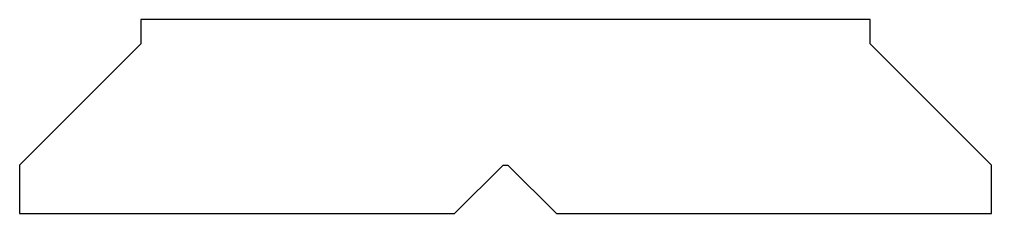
# Model space of a CAD drawing. Header units: millimetres. Extents: x -10 to 10, y 0 to 4.
import ezdxf

# ---------------------------------------------------------------- set-up
doc = ezdxf.new("R2010")
doc.units = ezdxf.units.MM

msp = doc.modelspace()

# ---------------------------------------------------------------- linework, layer by layer
for p, q in [((-7.5, 4), (-7.5, 3.5)), ((7.5, 4), (-7.5, 4)), ((7.5, 3.5), (7.5, 4)), ((-7.5, 3.5), (-10, 1)), ((10, 1), (7.5, 3.5)), ((-10, 1), (-10, 0)), ((-1.05, 0), (-0.05, 1)), ((-0.05, 1), (0.05, 1)), ((0.05, 1), (1.05, 0)), ((10, 0), (10, 1)), ((-10, 0), (-1.05, 0)), ((1.05, 0), (10, 0))]:
    msp.add_line(p, q)

doc.saveas('drawing.dxf')
